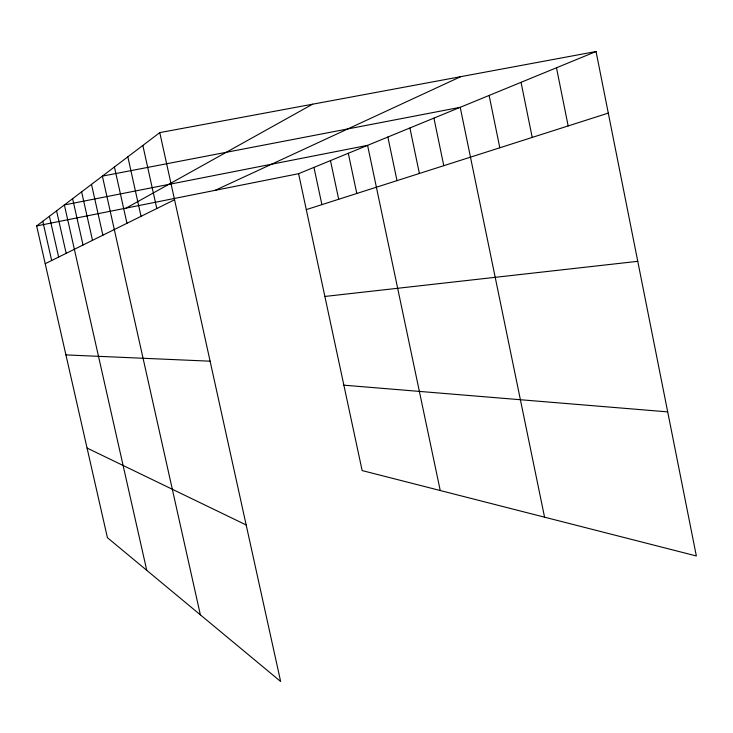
<?xml version="1.0" encoding="UTF-8"?>
<svg xmlns="http://www.w3.org/2000/svg" width="733" height="733" viewBox="0 0 733 733"><rect width="100%" height="100%" fill="white"/><g stroke="black" fill="none" stroke-linecap="round" stroke-linejoin="round"><path stroke-width="1.1" d="M159.776 132.609L280.638 681.479L107.412 537.674L36.65 225.947L159.776 132.609L596.048 51.521L696.35 555.962L362.148 470.568L298.597 173.694L596.048 51.521M126.131 208.099L312.597 104.205M45.217 263.697L174.564 199.752M215.136 190.342L460.663 76.69M306.284 209.62L608.289 113.111M36.65 225.947L298.597 173.694M324.875 296.453L637.765 261.324M65.924 354.909L210.114 361.186M343.869 385.173L667.699 411.882M87.071 448.055L246.169 524.956M56.569 210.847L66.172 253.343M49.404 216.281L58.631 257.072M42.78 221.302L51.667 260.517M91.497 184.368L102.877 235.192M81.62 191.854L92.505 240.323M72.613 198.689L83.04 245.005M146.756 570.338L64.367 204.938L367.581 145.354L440.24 490.524M114.421 166.996L126.965 223.29M200.375 614.85L102.382 176.122L460.223 107.311L544.564 517.177M142.843 145.446L156.798 208.538M127.835 156.825L141.038 216.327M330.473 160.591L338.692 199.266M313.953 167.381L321.897 204.635M348.294 153.279L356.797 193.475M409.903 127.973L419.386 173.474M387.867 137.025L397.002 180.63M433.927 118.105L443.777 165.676M489.122 95.437L499.814 147.773M521.044 82.325L532.213 137.419M556.484 67.775L568.167 125.929"/></g></svg>
